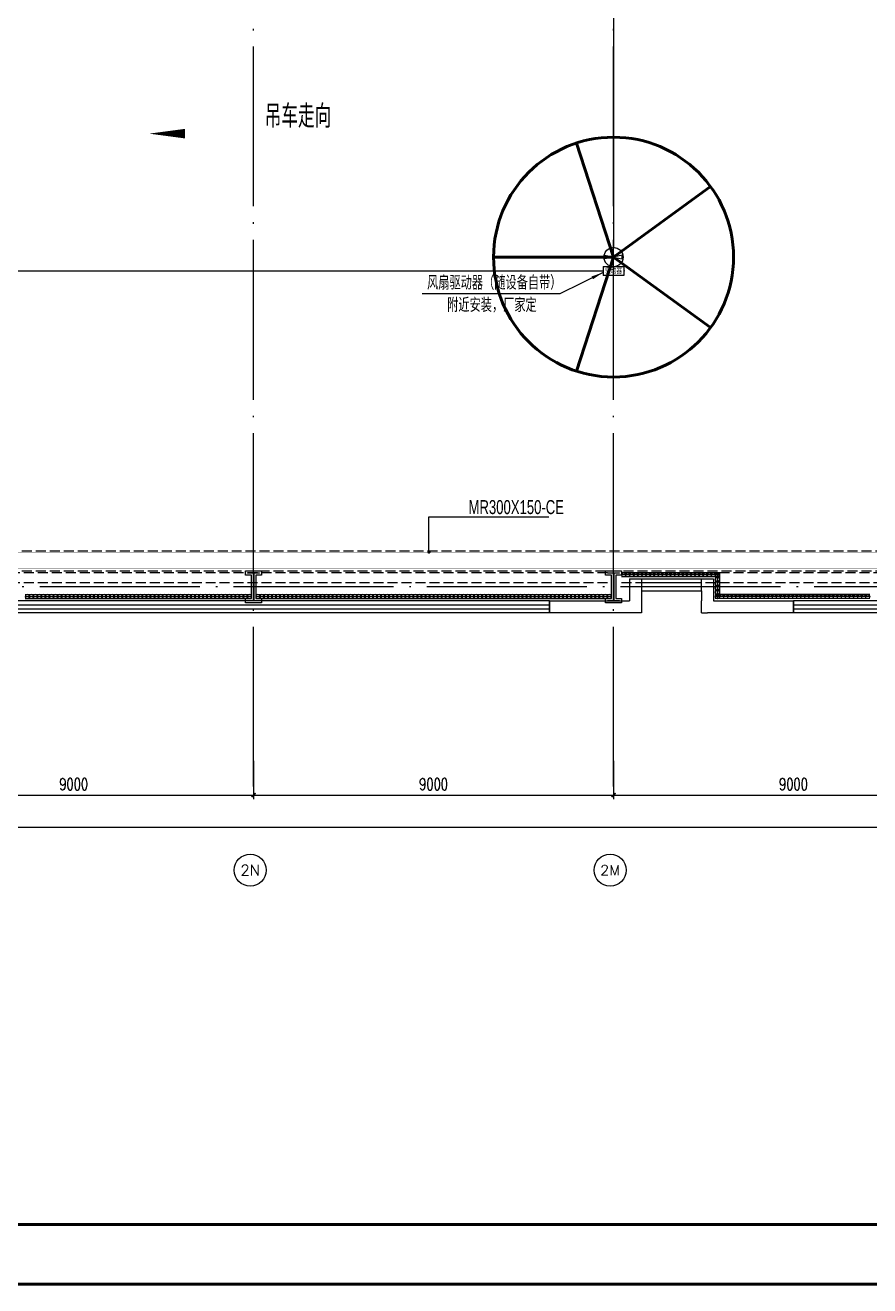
# Model space of a CAD drawing. Extents: x -1396510 to 1250330, y -1892470 to 1623980.
# Drawn here: x -242567 to -221446, y -816618 to -785078 of the extents above; entities that cross this region are included whole.
import ezdxf
from ezdxf.enums import TextEntityAlignment as Align

# ---------------------------------------------------------------- set-up
doc = ezdxf.new("R2010")
doc.units = 0
doc.header["$LTSCALE"] = 1000
doc.header["$MEASUREMENT"] = 0
doc.linetypes.add('DASH', pattern=[0.35, 0.25, -0.1])
doc.linetypes.add('DOTE', pattern=[2.42, 2, -0.2, 0.02, -0.2])
doc.layers.get('Defpoints').update_dxf_attribs({"color": 210})
for name, color, linetype in [('0-cxFrame', 155, 'Continuous'), ('A-AXIS-D', 1, 'Continuous'), ('A-AXIS-DOTE', 14, 'DOTE'), ('A-HATCH-2', 251, 'Continuous'), ('A-HRAIL', 173, 'Continuous'), ('A-LIN-V', 9, 'Continuous'), ('A-SFCE', 30, 'Continuous'), ('A-WINDOW', 140, 'Continuous'), ('AS-COLN', 6, 'Continuous'), ('AS-WALL', 40, 'Continuous'), ('CABLETRAY', 4, 'Continuous'), ('CABLETRAY_DIM', 3, 'Continuous'), ('DIM-箱柜', 3, 'Continuous'), ('EQUIP-动力', 3, 'Continuous'), ('EQUIP-箱柜', 3, 'Continuous'), ('WIRE-照明', 1, 'Continuous'), ('建-窗', 4, 'Continuous'), ('建-箭头', 3, 'Continuous')]:
    doc.layers.add(name, color=color, linetype=linetype)
doc.layers.add('0-cxText', color=131, linetype='Continuous', lineweight=25)
doc.layers.add('A-云线2', color=3, linetype='Continuous', plot=False)
doc.styles.add('_TCH_AXIS', font='COMPLEX', dxfattribs={"bigfont": 'GBCBIG'})
doc.styles.add('_TCH_DIM_T3', font='SIMPLEX', dxfattribs={"width": 0.705882, "bigfont": 'GBCBIG'})
doc.styles.add('_TEL_ATTDEF', font='GBENOR', dxfattribs={"width": 0.8, "height": 3, "bigfont": 'GBCBIG'})
doc.styles.add('_TEL_DIM', font='SIMPLEX', dxfattribs={"width": 0.8, "height": 3.5, "bigfont": 'HZTXT'})
doc.styles.add('A-STANDARD', font='SIMPLEX', dxfattribs={"bigfont": 'GBCBIG'})
doc.styles.add('cx_tuming', font='simhei.ttf')
doc.styles.add('cx_tuqian1', font='')
doc.styles.add('HZTXT5', font='aa.shx', dxfattribs={"width": 0.7, "bigfont": 'hztxt.shx'})
doc.styles.add('黑体', font='simhei.ttf', dxfattribs={"height": 12})
doc.styles.get('cx_tuqian1').set_extended_font_data('SimSun')
doc.dimstyles.new('_TCH_ARCH&&100', dxfattribs={"dimtxt": 297.5, "dimasz": 100, "dimexe": 100, "dimexo": 100, "dimgap": 126.25, "dimtad": 1, "dimdec": 0, "dimzin": 0, "dimdsep": 46, "dimtxsty": '_TCH_DIM_T3', "dimblk": 'ARCHTICK', "dimcen": 0.09, "dimclrt": 7, "dimazin": 2, "dimtfac": 1, "dimtdec": 0, "dimtix": 1, "dimtmove": 2, "dimatfit": 3, "dimfxl": 0, "dimtolj": 1, "dimtzin": 0, "dimarcsym": 0})

# ---------------------------------------------------------------- blocks, each defined once
blk = doc.blocks.new('WINDOW2DLIB$DYNSTYLE$00000005')
at = {"color": 0}
for points in [[(-0.5, 0.5), (-0.5, -0.5)], [(-0.5, 0.5), (0.5, 0.5)], [(0.5, -0.5), (0.5, 0.5)], [(0.5, 0.1667), (-0.5, 0.1667)], [(0.5, -0.1667), (-0.5, -0.1667)], [(-0.5, -0.5), (0.5, -0.5)]]:
    blk.add_lwpolyline(points, dxfattribs=at)
blk = doc.blocks.new('42343243')
at = {"layer": 'AS-WALL'}
for p, q in [((-227154, 1223170), (-229454, 1223170)), ((-229454, 1223170), (-229454, 1222870)), ((-227154, 1222620), (-227154, 1223170)), ((-225654, 1223170), (-225504, 1223170)), ((-225654, 1223170), (-225654, 1222870)), ((-223354, 1223170), (-225504, 1223170)), ((-223354, 1222870), (-223354, 1223170)), ((-229454, 1222870), (-227454, 1222870)), ((-227454, 1222320), (-227454, 1222870)), ((-225654, 1222870), (-225654, 1222870)), ((-225654, 1222620), (-225654, 1222870)), ((-225354, 1222320), (-225354, 1222870)), ((-225354, 1222870), (-223354, 1222870)), ((-227154, 1222320), (-227154, 1222620)), ((-225654, 1222620), (-225654, 1222320)), ((-227454, 1222320), (-227154, 1222320)), ((-225654, 1222320), (-225354, 1222320))]:
    blk.add_line(p, q, dxfattribs=at)
at = {"layer": '建-窗', "zscale": 300}
for p, xscale, yscale, rotation in [((-239904, 1223020), -20900, -300, 359.9999999994902), ((-217004, 1223020), -12700, -300, 359.999999999664), ((-226404, 1222470), -1500, 300, 179.9999999999555)]:
    blk.add_blockref('WINDOW2DLIB$DYNSTYLE$00000005', p, dxfattribs=dict(at, xscale=xscale, yscale=yscale, rotation=rotation))
blk = doc.blocks.new('nt66')
at = {"layer": 'A-HATCH-2', "color": 8}
blk.add_lwpolyline([(-195840, 766870), (-195440, 766870), (-195440, 766758), (-195586, 766758), (-195586, 766182), (-195440, 766182), (-195440, 766070), (-195840, 766070), (-195840, 766182), (-195694, 766182), (-195694, 766758), (-195840, 766758)], close=True, dxfattribs=at)
at = {"layer": 'AS-COLN'}
blk.add_lwpolyline([(-195790, 766820), (-195490, 766820), (-195490, 766808), (-195636, 766808), (-195636, 766132), (-195490, 766132), (-195490, 766120), (-195790, 766120), (-195790, 766132), (-195644, 766132), (-195644, 766808), (-195790, 766808)], close=True, dxfattribs=at)
blk = doc.blocks.new('33333')
for p in [(-41214, -126400), (-32214, -126400)]:
    blk.add_blockref('nt66', p)
blk = doc.blocks.new('w42343')
at = {"layer": 'A-HATCH-2', "color": 8, "linetype": 'DASH'}
for p, q in [((-263654, 640970), (-128354, 640970)), ((-263654, 640470), (-128354, 640470))]:
    blk.add_line(p, q, dxfattribs=at)
blk = doc.blocks.new('w4324324')
at = {"layer": 'A-HATCH-2', "color": 0, "lineweight": 60}
for q in [(-1694760, 686605), (-1697614, 684532), (-1691907, 684532), (-1696524, 681178), (-1692997, 681178)]:
    blk.add_line((-1694760, 683605), q, dxfattribs=at)
blk.add_circle((-1694760, 683605), 3000, dxfattribs=at)
blk = doc.blocks.new('ner546')
at = {"layer": 'A-LIN-V', "color": 8}
blk.add_blockref('w4324324', (565280, 25256), dxfattribs=at)
blk = doc.blocks.new('_ArchTick')
at = {"color": 0, "linetype": 'ByBlock', "const_width": 0.4}
blk.add_lwpolyline([(-0.5, -0.5), (0.5, 0.5)], dxfattribs=at)
blk = doc.blocks.new('*D5751')
at = {"layer": 'A-AXIS-D', "color": 0, "lineweight": -2, "transparency": 16777216}
for p, q in [((39300, -86850), (39300, -87810)), ((48300, -86850), (48300, -87810)), ((39300, -87710), (48300, -87710))]:
    blk.add_line(p, q, dxfattribs=at)
at = {"layer": 'Defpoints', "color": 0, "transparency": 16777216}
for p in [(39300, -86750), (48300, -86750), (48300, -87710)]:
    blk.add_point(p, dxfattribs=at)
at = {"layer": 'A-AXIS-D', "color": 0, "lineweight": -2, "transparency": 16777216, "xscale": 100, "yscale": 100, "zscale": 100, "rotation": 180}
blk.add_blockref('_ArchTick', (39300, -87710), dxfattribs=at)
at = {"layer": 'A-AXIS-D', "color": 0, "lineweight": -2, "transparency": 16777216, "xscale": 100, "yscale": 100, "zscale": 100}
blk.add_blockref('_ArchTick', (48300, -87710), dxfattribs=at)
at = {"layer": 'A-AXIS-D', "color": 7, "transparency": 16777216, "insert": (43800, -87435), "char_height": 297.5, "attachment_point": 5, "style": '_TCH_DIM_T3'}
blk.add_mtext('\\A1;9000', dxfattribs=at)
blk = doc.blocks.new('*D5752')
at = {"layer": 'A-AXIS-D', "color": 0, "lineweight": -2, "transparency": 16777216}
for p, q in [((48300, -86850), (48300, -87810)), ((57300, -86850), (57300, -87810)), ((48300, -87710), (57300, -87710))]:
    blk.add_line(p, q, dxfattribs=at)
at = {"layer": 'Defpoints', "color": 0, "transparency": 16777216}
for p in [(48300, -86750), (57300, -86750), (57300, -87710)]:
    blk.add_point(p, dxfattribs=at)
at = {"layer": 'A-AXIS-D', "color": 0, "lineweight": -2, "transparency": 16777216, "xscale": 100, "yscale": 100, "zscale": 100, "rotation": 180}
blk.add_blockref('_ArchTick', (48300, -87710), dxfattribs=at)
at = {"layer": 'A-AXIS-D', "color": 0, "lineweight": -2, "transparency": 16777216, "xscale": 100, "yscale": 100, "zscale": 100}
blk.add_blockref('_ArchTick', (57300, -87710), dxfattribs=at)
at = {"layer": 'A-AXIS-D', "color": 7, "transparency": 16777216, "insert": (52800, -87435), "char_height": 297.5, "attachment_point": 5, "style": '_TCH_DIM_T3'}
blk.add_mtext('\\A1;9000', dxfattribs=at)
blk = doc.blocks.new('*D5753')
at = {"layer": 'A-AXIS-D', "color": 0, "lineweight": -2, "transparency": 16777216}
for p, q in [((57300, -86850), (57300, -87810)), ((66300, -86850), (66300, -87810)), ((57300, -87710), (66300, -87710))]:
    blk.add_line(p, q, dxfattribs=at)
at = {"layer": 'Defpoints', "color": 0, "transparency": 16777216}
for p in [(57300, -86750), (66300, -86750), (66300, -87710)]:
    blk.add_point(p, dxfattribs=at)
at = {"layer": 'A-AXIS-D', "color": 0, "lineweight": -2, "transparency": 16777216, "xscale": 100, "yscale": 100, "zscale": 100, "rotation": 180}
blk.add_blockref('_ArchTick', (57300, -87710), dxfattribs=at)
at = {"layer": 'A-AXIS-D', "color": 0, "lineweight": -2, "transparency": 16777216, "xscale": 100, "yscale": 100, "zscale": 100}
blk.add_blockref('_ArchTick', (66300, -87710), dxfattribs=at)
at = {"layer": 'A-AXIS-D', "color": 7, "transparency": 16777216, "insert": (61800, -87435), "char_height": 297.5, "attachment_point": 5, "style": '_TCH_DIM_T3'}
blk.add_mtext('\\A1;9000', dxfattribs=at)
blk = doc.blocks.new('*D5765')
at = {"layer": 'A-AXIS-D', "color": 0, "lineweight": -2, "transparency": 16777216}
for p, q in [((-900, -86950), (-900, -88610)), ((157100, -86950), (157100, -88610)), ((-900, -88510), (157100, -88510))]:
    blk.add_line(p, q, dxfattribs=at)
at = {"layer": 'Defpoints', "color": 0, "transparency": 16777216}
for p in [(-900, -86850), (157100, -86850), (157100, -88510)]:
    blk.add_point(p, dxfattribs=at)
at = {"layer": 'A-AXIS-D', "color": 0, "lineweight": -2, "transparency": 16777216, "xscale": 100, "yscale": 100, "zscale": 100, "rotation": 180}
blk.add_blockref('_ArchTick', (-900, -88510), dxfattribs=at)
at = {"layer": 'A-AXIS-D', "color": 0, "lineweight": -2, "transparency": 16777216, "xscale": 100, "yscale": 100, "zscale": 100}
blk.add_blockref('_ArchTick', (157100, -88510), dxfattribs=at)
at = {"layer": 'A-AXIS-D', "color": 7, "transparency": 16777216, "insert": (78100, -88235), "char_height": 297.5, "attachment_point": 5, "style": '_TCH_DIM_T3'}
blk.add_mtext('\\A1;158000', dxfattribs=at)
blk = doc.blocks.new('99平面图例外参$0$$LinePat$圆环')
for points in [[(0, 150), (300, 150)], [(0, 0), (300, 0)], [(0, -150), (300, -150)]]:
    blk.add_lwpolyline(points)
at = {"color": 0}
blk.add_circle((150, 0), 150, dxfattribs=at)
blk = doc.blocks.new('$equip$00002854')
for p, q in [((-0.625, 0.13), (-0.102, 0.021)), ((-0.625, -0.13), (-0.625, 0.13)), ((0.625, 0.13), (0.102, 0.021)), ((0.625, -0.13), (0.625, 0.13)), ((-0.102, -0.021), (-0.625, -0.13)), ((0.102, -0.021), (0.625, -0.13))]:
    blk.add_line(p, q)
at = {"const_width": 0.0571}
blk.add_lwpolyline([(-0.688, 0, 1), (0.688, 0, 1), (-0.688, 0, 1.215985)], format="xyb", dxfattribs=at)
for radius in [0.688, 0.104]:
    blk.add_circle((0, 0), radius)
for p in [(-0.688, 0), (0, 0.688), (0.688, 0), (0, -0.688)]:
    blk.add_point(p)
at = {"color": 7, "style": '_TEL_DIM', "flags": 1}
for tag in ['A', 'REMARK']:
    blk.add_attdef(tag, text='', height=0.00002, dxfattribs=at).set_placement((0, 0), align=Align.MIDDLE_CENTER)
blk = doc.blocks.new('$equip$00002926')
for p, q in [((0.75, 0.6), (-0.75, 0.6)), ((-0.75, 0.6), (-0.75, 0)), ((-0.75, 0), (0.75, 0)), ((0.75, 0), (0.75, 0.6))]:
    blk.add_line(p, q)
at = {"const_width": 0.0571}
blk.add_lwpolyline([(-0.75, 0.6), (-0.75, 0), (0.75, 0), (0.75, 0.6), (-0.75, 0.6), (-0.75, 0)], dxfattribs=at)
for p in [(-0.75, 0.3), (0, 0.6), (0, 0), (0.75, 0.3)]:
    blk.add_point(p)
at = {"color": 7, "style": '_TEL_DIM'}
blk.add_attdef('$TEXT$', text='', height=0.4, dxfattribs=at).set_placement((0, 0.3), align=Align.MIDDLE_CENTER)
at = {"color": 7, "style": '_TEL_DIM', "flags": 1}
for tag in ['A', 'REMARK']:
    blk.add_attdef(tag, text='', height=0.00002, dxfattribs=at).set_placement((0, 0), align=Align.MIDDLE_CENTER)
blk = doc.blocks.new('TK22.A0+1 L(Dragon)')
at = {"layer": '0-cxFrame', "color": 7, "const_width": 0.5}
blk.add_lwpolyline([(0, 0), (-1485, 0), (-1485, 841), (0, 841)], close=True, dxfattribs=at)
at = {"layer": '0-cxFrame', "const_width": 0.5}
blk.add_lwpolyline([(-80, 10), (-1465, 10), (-1465, 831), (-80, 831)], close=True, dxfattribs=at)
at = {"style": '黑体', "flags": 4}
blk.add_attdef('图幅', text='', height=3.3, dxfattribs=at).set_placement((-40, 3), align=Align.RIGHT)
at = {"layer": '0-cxText', "flags": 4}
for tag, height, style, p in [('建设单位', 3.5, 'cx_tuming', (-45, 240)), ('项目名称', 3.5, 'cx_tuming', (-45, 210)), ('子项名称', 3.5, 'cx_tuming', (-45, 180)), ('工程编号', 3.3, 'cx_tuqian1', (-35, 165)), ('图名1', 3.5, 'cx_tuming', (-45, 87)), ('图名2', 3.5, 'cx_tuming', (-45, 79)), ('图名3', 3.5, 'cx_tuming', (-45, 71)), ('出图日期', 3.3, 'cx_tuqian1', (-39, 60)), ('专业', 3.3, 'cx_tuqian1', (-55, 52)), ('图号', 3.3, 'cx_tuqian1', (-55, 44)), ('版次', 3.3, 'cx_tuqian1', (-20, 44))]:
    blk.add_attdef(tag, text='', height=height, dxfattribs=dict(at, style=style)).set_placement(p, align=Align.MIDDLE)
at = {"layer": 'Defpoints', "color": 6, "flags": 4}
for tag, height, style, p in [('tufu', 3.3, '黑体', (-12, 12)), ('dwfname', 4, 'cx_tuqian1', (-80, 3))]:
    blk.add_attdef(tag, text='', height=height, dxfattribs=dict(at, style=style)).set_placement(p, align=Align.RIGHT)
blk = doc.blocks.new('世赫2#厂房一层0821')
at = {"layer": 'A-AXIS-D'}
for centre in [(48215.1, -89588.9), (57215.1, -89588.9)]:
    blk.add_circle(centre, 400, dxfattribs=at)
at = {"layer": 'A-AXIS-DOTE', "color": 8, "ltscale": 2}
for p, q in [((48300, -87498.9), (48300, 6300)), ((57300, -87498.9), (57300, 6300)), ((163114.2, -82500), (-11095.8, -82500))]:
    blk.add_line(p, q, dxfattribs=at)
at = {"layer": 'A-SFCE', "linetype": 'DASH'}
for p, q in [((57150, -82150), (39450, -82150)), ((57150, -82400), (39450, -82400))]:
    blk.add_line(p, q, dxfattribs=at)
at = {"layer": 'A-SFCE', "color": 2, "linetype": 'DASH'}
for p, q in [((66150, -82150), (57450, -82150)), ((66150, -82400), (57450, -82400))]:
    blk.add_line(p, q, dxfattribs=at)
at = {"layer": '建-箭头', "color": 8}
blk.add_lwpolyline([(52587.2, -71161.1, 0, 0, 0), (45687.2, -71161.1, 0, 240, 0), (46587.2, -71161.1, 0, 0, 0)], format="xyseb", dxfattribs=at)
at = {"layer": 'A-HRAIL', "yscale": 0.3333333333111111, "zscale": 0.3333333333111111}
for p, xscale, rotation in [((57602.1, -82200), 0.3402776645396762, 180), ((57704.2, -82200), 0.3402776645396762, 180), ((57806.3, -82200), 0.3402776645396762, 180), ((57908.3, -82200), 0.3402776645396762, 180), ((58010.4, -82200), 0.3402776645396762, 180), ((58112.5, -82200), 0.3402776645396762, 180), ((58214.6, -82200), 0.3402776645396762, 180), ((58316.7, -82200), 0.3402776645396762, 180), ((58418.8, -82200), 0.3402776645396762, 180), ((58520.8, -82200), 0.3402776645396762, 180), ((58622.9, -82200), 0.3402776645396762, 180), ((58725, -82200), 0.3402776645396762, 180), ((58827.1, -82200), 0.3402776645396762, 180), ((58929.2, -82200), 0.3402776645396762, 180), ((59031.3, -82200), 0.3402776645396762, 180), ((59133.3, -82200), 0.3402776645396762, 180), ((59235.4, -82200), 0.3402776645396762, 180), ((59337.5, -82200), 0.3402776645396762, 180), ((59439.6, -82200), 0.3402776645396762, 180), ((59541.7, -82200), 0.3402776645396762, 180), ((59643.8, -82200), 0.3402776645396762, 180), ((59745.8, -82200), 0.3402776645396762, 180), ((59847.9, -82200), 0.3402776645396762, 180), ((59950, -82200), 0.3402776645396762, 180), ((59900, -82150), 0.3611111226889233, 270), ((59900, -82258.3), 0.3611111226889233, 270), ((59900, -82366.7), 0.3611111226889233, 270), ((59900, -82475), 0.3611111226889233, 270), ((59900, -82583.3), 0.3611111226889233, 270), ((42587.5, -82744), -0.3368181817957273, 179.9999999997967), ((42688.5, -82744), -0.3368181817957273, 179.9999999997967), ((42789.5, -82744), -0.3368181817957273, 179.9999999997967), ((42890.6, -82744), -0.3368181817957273, 179.9999999997967), ((42991.6, -82744), -0.3368181817957273, 179.9999999997967), ((43092.7, -82744), -0.3368181817957273, 179.9999999997967), ((43193.7, -82744), -0.3368181817957273, 179.9999999997967), ((43294.8, -82744), -0.3368181817957273, 179.9999999997967), ((43395.8, -82744), -0.3368181817957273, 179.9999999997967), ((43496.9, -82744), -0.3368181817957273, 179.9999999997967), ((43597.9, -82744), -0.3368181817957273, 179.9999999997967), ((43699, -82744), -0.3368181817957273, 179.9999999997967), ((43800, -82744), -0.3368181817957273, 179.9999999997967), ((43901, -82744), -0.3368181817957273, 179.9999999997967), ((44002.1, -82744), -0.3368181817957273, 179.9999999997967), ((44103.1, -82744), -0.3368181817957273, 179.9999999997967), ((44204.2, -82744), -0.3368181817957273, 179.9999999997967), ((44305.2, -82744), -0.3368181817957273, 179.9999999997967), ((44406.3, -82744), -0.3368181817957273, 179.9999999997967), ((44507.3, -82744), -0.3368181817957273, 179.9999999997967), ((44608.4, -82744), -0.3368181817957273, 179.9999999997967), ((44709.4, -82744), -0.3368181817957273, 179.9999999997967), ((44810.5, -82744), -0.3368181817957273, 179.9999999997967), ((44911.5, -82744), -0.3368181817957273, 179.9999999997967), ((45012.5, -82744), -0.3368181817957273, 179.9999999997967), ((45113.6, -82744), -0.3368181817957273, 179.9999999997967), ((45214.6, -82744), -0.3368181817957273, 179.9999999997967), ((45315.7, -82744), -0.3368181817957273, 179.9999999997967), ((45416.7, -82744), -0.3368181817957273, 179.9999999997967), ((45517.8, -82744), -0.3368181817957273, 179.9999999997967), ((45618.8, -82744), -0.3368181817957273, 179.9999999997967), ((45719.9, -82744), -0.3368181817957273, 179.9999999997967), ((45820.9, -82744), -0.3368181817957273, 179.9999999997967), ((45922, -82744), -0.3368181817957273, 179.9999999997967), ((46023, -82744), -0.3368181817957273, 179.9999999997967), ((46124, -82744), -0.3368181817957273, 179.9999999997967), ((46225.1, -82744), -0.3368181817957273, 179.9999999997967), ((46326.1, -82744), -0.3368181817957273, 179.9999999997967), ((46427.2, -82744), -0.3368181817957273, 179.9999999997967), ((46528.2, -82744), -0.3368181817957273, 179.9999999997967), ((46629.3, -82744), -0.3368181817957273, 179.9999999997967), ((46730.3, -82744), -0.3368181817957273, 179.9999999997967), ((46831.4, -82744), -0.3368181817957273, 179.9999999997967), ((46932.4, -82744), -0.3368181817957273, 179.9999999997967), ((47033.5, -82744), -0.3368181817957273, 179.9999999997967), ((47134.5, -82744), -0.3368181817957273, 179.9999999997967), ((47235.5, -82744), -0.3368181817957273, 179.9999999997967), ((47336.6, -82744), -0.3368181817957273, 179.9999999997967), ((47437.6, -82744), -0.3368181817957273, 179.9999999997967), ((47538.7, -82744), -0.3368181817957273, 179.9999999997967), ((47639.7, -82744), -0.3368181817957273, 179.9999999997967), ((47740.8, -82744), -0.3368181817957273, 179.9999999997967), ((47841.8, -82744), -0.3368181817957273, 179.9999999997967), ((47942.9, -82744), -0.3368181817957273, 179.9999999997967), ((48043.9, -82744), -0.3368181817957273, 179.9999999997967), ((48145, -82744), -0.3368181817957273, 179.9999999997967), ((48354, -82744), -0.3368181817957239, 179.999999999796), ((48455, -82744), -0.3368181817957239, 179.999999999796), ((48556.1, -82744), -0.3368181817957239, 179.999999999796), ((48657.1, -82744), -0.3368181817957239, 179.999999999796), ((48758.2, -82744), -0.3368181817957239, 179.999999999796), ((48859.2, -82744), -0.3368181817957239, 179.999999999796), ((48960.3, -82744), -0.3368181817957239, 179.999999999796), ((49061.3, -82744), -0.3368181817957239, 179.999999999796), ((49162.4, -82744), -0.3368181817957239, 179.999999999796), ((49263.4, -82744), -0.3368181817957239, 179.999999999796), ((49364.5, -82744), -0.3368181817957239, 179.999999999796), ((49465.5, -82744), -0.3368181817957239, 179.999999999796), ((49566.5, -82744), -0.3368181817957239, 179.999999999796), ((49667.6, -82744), -0.3368181817957239, 179.999999999796), ((49768.6, -82744), -0.3368181817957239, 179.999999999796), ((49869.7, -82744), -0.3368181817957239, 179.999999999796), ((49970.7, -82744), -0.3368181817957239, 179.999999999796), ((50071.8, -82744), -0.3368181817957239, 179.999999999796), ((50172.8, -82744), -0.3368181817957239, 179.999999999796), ((50273.9, -82744), -0.3368181817957239, 179.999999999796), ((50374.9, -82744), -0.3368181817957239, 179.999999999796), ((50476, -82744), -0.3368181817957239, 179.999999999796), ((50577, -82744), -0.3368181817957239, 179.999999999796), ((50678, -82744), -0.3368181817957239, 179.999999999796), ((50779.1, -82744), -0.3368181817957239, 179.999999999796), ((50880.1, -82744), -0.3368181817957239, 179.999999999796), ((50981.2, -82744), -0.3368181817957239, 179.999999999796), ((51082.2, -82744), -0.3368181817957239, 179.999999999796), ((51183.3, -82744), -0.3368181817957239, 179.999999999796), ((51284.3, -82744), -0.3368181817957239, 179.999999999796), ((51385.4, -82744), -0.3368181817957239, 179.999999999796), ((51486.4, -82744), -0.3368181817957239, 179.999999999796), ((51587.5, -82744), -0.3368181817957239, 179.999999999796), ((51688.5, -82744), -0.3368181817957239, 179.999999999796), ((51789.5, -82744), -0.3368181817957239, 179.999999999796), ((51890.6, -82744), -0.3368181817957239, 179.999999999796), ((51991.6, -82744), -0.3368181817957239, 179.999999999796), ((52092.7, -82744), -0.3368181817957239, 179.999999999796), ((52193.7, -82744), -0.3368181817957239, 179.999999999796), ((52294.8, -82744), -0.3368181817957239, 179.999999999796), ((52395.8, -82744), -0.3368181817957239, 179.999999999796), ((52496.9, -82744), -0.3368181817957239, 179.999999999796), ((52597.9, -82744), -0.3368181817957239, 179.999999999796), ((52699, -82744), -0.3368181817957239, 179.999999999796), ((52800, -82744), -0.3368181817957239, 179.999999999796), ((52901, -82744), -0.3368181817957239, 179.999999999796), ((53002.1, -82744), -0.3368181817957239, 179.999999999796), ((53103.1, -82744), -0.3368181817957239, 179.999999999796), ((53204.2, -82744), -0.3368181817957239, 179.999999999796), ((53305.2, -82744), -0.3368181817957239, 179.999999999796), ((53406.3, -82744), -0.3368181817957239, 179.999999999796), ((53507.3, -82744), -0.3368181817957239, 179.999999999796), ((53608.4, -82744), -0.3368181817957239, 179.999999999796), ((53709.4, -82744), -0.3368181817957239, 179.999999999796), ((53810.5, -82744), -0.3368181817957239, 179.999999999796), ((53911.5, -82744), -0.3368181817957239, 179.999999999796), ((54012.5, -82744), -0.3368181817957239, 179.999999999796), ((54113.6, -82744), -0.3368181817957239, 179.999999999796), ((54214.6, -82744), -0.3368181817957239, 179.999999999796), ((54315.7, -82744), -0.3368181817957239, 179.999999999796), ((54416.7, -82744), -0.3368181817957239, 179.999999999796), ((54517.8, -82744), -0.3368181817957239, 179.999999999796), ((54618.8, -82744), -0.3368181817957239, 179.999999999796), ((54719.9, -82744), -0.3368181817957239, 179.999999999796), ((54820.9, -82744), -0.3368181817957239, 179.999999999796), ((54922, -82744), -0.3368181817957239, 179.999999999796), ((55023, -82744), -0.3368181817957239, 179.999999999796), ((55124, -82744), -0.3368181817957239, 179.999999999796), ((55225.1, -82744), -0.3368181817957239, 179.999999999796), ((55326.1, -82744), -0.3368181817957239, 179.999999999796), ((55427.2, -82744), -0.3368181817957239, 179.999999999796), ((55528.2, -82744), -0.3368181817957239, 179.999999999796), ((55629.3, -82744), -0.3368181817957239, 179.999999999796), ((55730.3, -82744), -0.3368181817957239, 179.999999999796), ((55831.4, -82744), -0.3368181817957239, 179.999999999796), ((55932.4, -82744), -0.3368181817957239, 179.999999999796), ((56033.5, -82744), -0.3368181817957239, 179.999999999796), ((56134.5, -82744), -0.3368181817957239, 179.999999999796), ((56235.5, -82744), -0.3368181817957239, 179.999999999796), ((56336.6, -82744), -0.3368181817957239, 179.999999999796), ((56437.6, -82744), -0.3368181817957239, 179.999999999796), ((56538.7, -82744), -0.3368181817957239, 179.999999999796), ((56639.7, -82744), -0.3368181817957239, 179.999999999796), ((56740.8, -82744), -0.3368181817957239, 179.999999999796), ((56841.8, -82744), -0.3368181817957239, 179.999999999796), ((56942.9, -82744), -0.3368181817957239, 179.999999999796), ((57043.9, -82744), -0.3368181817957239, 179.999999999796), ((57145, -82744), -0.3368181817957239, 179.999999999796), ((59900, -82691.7), 0.3611111226889233, 270), ((59951.5, -82744), 0.3384127415242964, 180.0000000002033), ((60053, -82744), 0.3384127415242964, 180.0000000002033), ((60154.6, -82744), 0.3384127415242964, 180.0000000002033), ((60256.1, -82744), 0.3384127415242964, 180.0000000002033), ((60357.6, -82744), 0.3384127415242964, 180.0000000002033), ((60459.1, -82744), 0.3384127415242964, 180.0000000002033), ((60560.7, -82744), 0.3384127415242964, 180.0000000002033), ((60662.2, -82744), 0.3384127415242964, 180.0000000002033), ((60763.7, -82744), 0.3384127415242964, 180.0000000002033), ((60865.2, -82744), 0.3384127415242964, 180.0000000002033), ((60966.8, -82744), 0.3384127415242964, 180.0000000002033), ((61068.3, -82744), 0.3384127415242964, 180.0000000002033), ((61169.8, -82744), 0.3384127415242964, 180.0000000002033), ((61271.3, -82744), 0.3384127415242964, 180.0000000002033), ((61372.9, -82744), 0.3384127415242964, 180.0000000002033), ((61474.4, -82744), 0.3384127415242964, 180.0000000002033), ((61575.9, -82744), 0.3384127415242964, 180.0000000002033), ((61677.4, -82744), 0.3384127415242964, 180.0000000002033), ((61779, -82744), 0.3384127415242964, 180.0000000002033), ((61880.5, -82744), 0.3384127415242964, 180.0000000002033), ((61982, -82744), 0.3384127415242964, 180.0000000002033), ((62083.5, -82744), 0.3384127415242964, 180.0000000002033), ((62185, -82744), 0.3384127415242964, 180.0000000002033), ((62286.6, -82744), 0.3384127415242964, 180.0000000002033), ((62388.1, -82744), 0.3384127415242964, 180.0000000002033), ((62489.6, -82744), 0.3384127415242964, 180.0000000002033), ((62591.1, -82744), 0.3384127415242964, 180.0000000002033), ((62692.7, -82744), 0.3384127415242964, 180.0000000002033), ((62794.2, -82744), 0.3384127415242964, 180.0000000002033), ((62895.7, -82744), 0.3384127415242964, 180.0000000002033), ((62997.2, -82744), 0.3384127415242964, 180.0000000002033), ((63098.8, -82744), 0.3384127415242964, 180.0000000002033), ((63200.3, -82744), 0.3384127415242964, 180.0000000002033), ((63301.8, -82744), 0.3384127415242964, 180.0000000002033), ((63403.3, -82744), 0.3384127415242964, 180.0000000002033), ((63504.9, -82744), 0.3384127415242964, 180.0000000002033), ((63606.4, -82744), 0.3384127415242964, 180.0000000002033), ((63707.9, -82744), 0.3384127415242964, 180.0000000002033)]:
    blk.add_blockref('99平面图例外参$0$$LinePat$圆环', p, dxfattribs=dict(at, xscale=xscale, rotation=rotation))
at = {"layer": 'A-LIN-V', "color": 8, "rotation": 90.00000000000001}
blk.add_blockref('ner546', (766160.7, 1055230), dxfattribs=at)
at = {"layer": 'A-WINDOW'}
for name in ['33333', 'w42343']:
    blk.add_blockref(name, (285154.2, -722570), dxfattribs=at)
at = {"layer": 'A-WINDOW', "xscale": -1, "rotation": 180}
blk.add_blockref('42343243', (285154.2, 1140020), dxfattribs=at)
at = {"layer": 'A-AXIS-D', "color": 7, "style": '_TCH_AXIS'}
for s, height, p, p2 in [('2N', 265.5, (47968.6, -89721.6), (48461.6, -89721.6)), ('2M', 255.29, (56965.9, -89716.5), (57464.3, -89716.5))]:
    blk.add_text(s, height=height, dxfattribs=at).set_placement(p, p2, align=Align.FIT)
at = {"layer": '建-箭头', "color": 7, "style": 'A-STANDARD'}
blk.add_text('吊车走向', height=578.72, dxfattribs=at).set_placement((48574.8, -71014.2))
at = {"layer": 'A-AXIS-D'}
for base, p1, p2, picture, middle in [((157100, -88510), (-900, -86850), (157100, -86850), '*D5765', (78100, -88235)), ((48300, -87710), (39300, -86750), (48300, -86750), '*D5751', (43800, -87435)), ((57300, -87710), (48300, -86750), (57300, -86750), '*D5752', (52800, -87435)), ((66300, -87710), (57300, -86750), (66300, -86750), '*D5753', (61800, -87435))]:
    dim = blk.add_linear_dim(base=base, p1=p1, p2=p2, angle=0, dimstyle='_TCH_ARCH&&100', dxfattribs=at)
    dim.commit()
    dim.dimension.update_dxf_attribs({"geometry": picture, "text_midpoint": middle, "dimtype": 161})

msp = doc.modelspace()

# ---------------------------------------------------------------- linework, layer by layer
at = {"layer": 'CABLETRAY', "const_width": 7.5}
for points in [[(-251250, -798260), (-198202.9, -798260)], [(-198202.9, -798660), (-251250, -798660)]]:
    msp.add_lwpolyline(points, dxfattribs=at)
at = {"layer": 'CABLETRAY_DIM'}
for p, q in [((-232470, -798260), (-232470, -797380)), ((-232470, -797380), (-229470, -797380))]:
    msp.add_line(p, q, dxfattribs=at)
at = {"layer": 'CABLETRAY_DIM', "const_width": 40}
msp.add_lwpolyline([(-232470, -798280, 1), (-232470, -798240, 1)], format="xyb", close=True, dxfattribs=at)
at = {"layer": 'DIM-箱柜'}
for p, q in [((-228116.7, -791265.6), (-229200, -791800)), ((-229200, -791800), (-232640, -791800))]:
    msp.add_line(p, q, dxfattribs=at)
msp.add_lwpolyline([(-228116.7, -791265.6, 0, 80, 0), (-228385.7, -791398.3, 0, 0, 0)], format="xyseb", dxfattribs=at)
at = {"layer": 'WIRE-照明', "linetype": 'Continuous', "const_width": 35}
for points in [[(-227854.2, -790639.4), (-227854.2, -774830.6)], [(-245591.7, -791225.6), (-228116.7, -791225.6)]]:
    msp.add_lwpolyline(points, dxfattribs=at)

# ---------------------------------------------------------------- block references
at = {"layer": '0-cxFrame', "xscale": 150, "yscale": 150, "zscale": 150}
msp.add_blockref('TK22.A0+1 L(Dragon)', (-96485, -816580), dxfattribs=at)
at = {"layer": 'A-云线2'}
msp.add_blockref('世赫2#厂房一层0821', (-285154.2, -716630), dxfattribs=at)
at = {"layer": 'EQUIP-动力', "xscale": 350, "yscale": 350, "zscale": 350}
msp.add_blockref('$equip$00002854', (-227854.2, -790880), dxfattribs=at)
at = {"layer": 'EQUIP-箱柜'}
ref = msp.add_blockref('$equip$00002926', (-227854.2, -791330.6), dxfattribs=dict(at, xscale=350, yscale=350, zscale=350))
ref.add_attrib('$TEXT$', '驱动器', dxfattribs={"layer": '0', "color": 7, "height": 140, "style": '_TEL_ATTDEF'}).set_placement((-227854.2, -791225.6), align=Align.MIDDLE_CENTER)

# ---------------------------------------------------------------- texts
at = {"layer": 'CABLETRAY_DIM', "color": 7, "style": 'HZTXT5', "width": 0.7}
msp.add_text('MR300X150-CE', height=350, dxfattribs=at).set_placement((-231479.7, -797310))
at = {"layer": 'DIM-箱柜', "color": 7, "style": '_TEL_DIM', "width": 0.8}
for s, p in [('风扇驱动器（随设备自带）', (-232517.3, -791695)), ('附近安装，厂家定', (-232014.6, -792255))]:
    msp.add_text(s, height=350, dxfattribs=at).set_placement(p)

doc.saveas('drawing.dxf')
